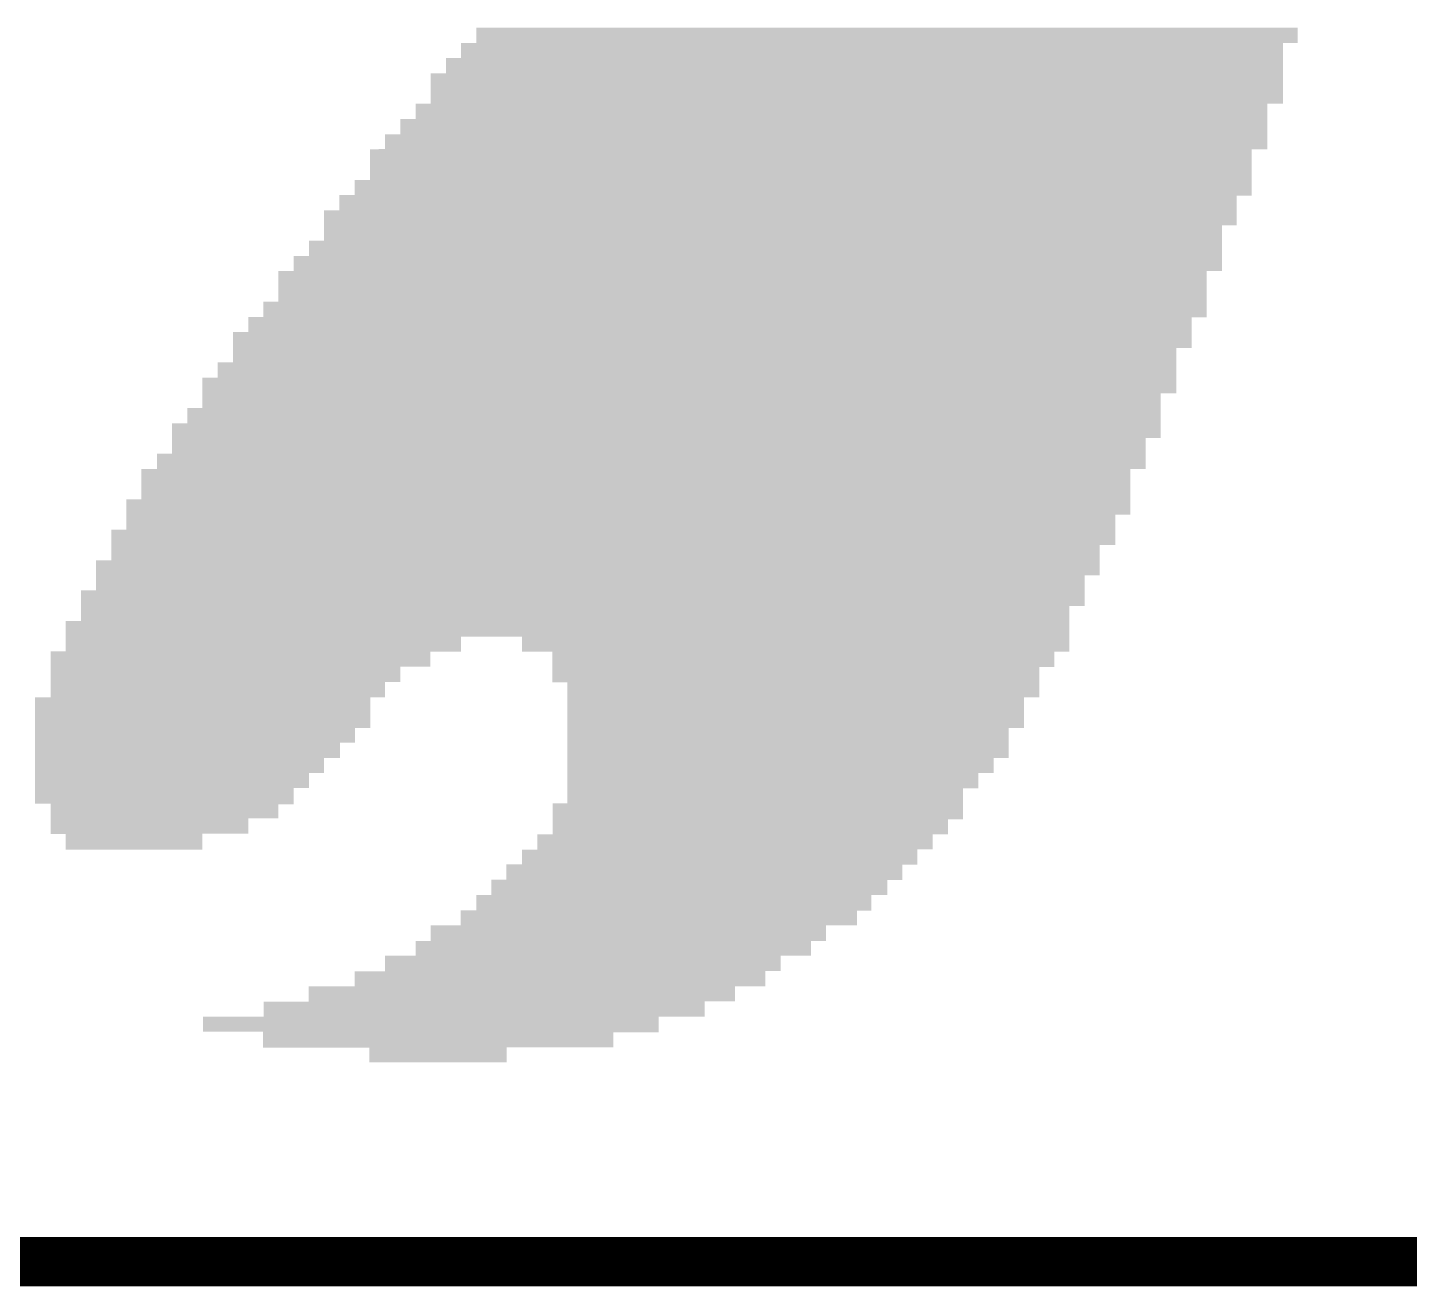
# Model space of a CAD drawing. Extents: x -8 to 142, y 0 to 126.
# Drawn here: x -1.89 to 3.71, y 115.6 to 120.71 of the extents above; entities that cross this region are included whole.
import ezdxf

# ---------------------------------------------------------------- set-up
doc = ezdxf.new("R2010")
doc.units = 0
doc.layers.add('02_ASSY1_GBR', color=6, linetype='CONTINUOUS')

msp = doc.modelspace()

# ---------------------------------------------------------------- linework, layer by layer
at = {"layer": '02_ASSY1_GBR', "const_width": 0.2}
msp.add_lwpolyline([(41.7, 125.7), (-8.3, 125.7), (-8.3, 115.7), (41.7, 115.7)], dxfattribs=at)
at = {"layer": '02_ASSY1_GBR'}
for points in [[(-0.072, 120.644148), (-0.07198, 120.705946), (3.26098, 120.644148), (3.260986, 120.705946)], [(-0.07198, 120.705946), (-0.071926, 120.706), (3.260986, 120.705946), (3.260986, 120.706)], [(-0.134, 120.583148), (-0.133982, 120.643852), (3.200994, 120.583148), (3.201, 120.643852)], [(-0.133982, 120.643852), (-0.13398, 120.643946), (3.201, 120.643852), (3.201094, 120.643946)], [(-0.13398, 120.643946), (-0.133946, 120.64398), (3.201094, 120.643946), (3.201128, 120.64398)], [(-0.133946, 120.64398), (-0.133926, 120.644), (3.201128, 120.64398), (3.260926, 120.644)], [(-0.133926, 120.644), (-0.072128, 120.64402), (3.260926, 120.644), (3.260946, 120.64402)], [(-0.072128, 120.64402), (-0.072094, 120.644054), (3.260946, 120.64402), (3.26098, 120.644054)], [(-0.072094, 120.644054), (-0.072, 120.644148), (3.26098, 120.644054), (3.26098, 120.644148)], [(-0.196, 120.521148), (-0.19598, 120.582946), (3.20099, 120.521148), (3.200994, 120.582946)], [(-0.19598, 120.582946), (-0.195926, 120.583), (3.200994, 120.582946), (3.200994, 120.583)], [(-0.195926, 120.583), (-0.134128, 120.58302), (3.200994, 120.583), (3.200994, 120.58302)], [(-0.134128, 120.58302), (-0.134, 120.583148), (3.200994, 120.58302), (3.200994, 120.583148)], [(-0.257, 120.398148), (-0.25698, 120.520946), (3.20098, 120.398148), (3.20099, 120.520946)], [(-0.25698, 120.520946), (-0.256926, 120.521), (3.20099, 120.520946), (3.20099, 120.521)], [(-0.256926, 120.521), (-0.196128, 120.52102), (3.20099, 120.521), (3.20099, 120.52102)], [(-0.196128, 120.52102), (-0.196, 120.521148), (3.20099, 120.52102), (3.20099, 120.521148)], [(-0.319, 120.335148), (-0.318982, 120.396852), (3.136992, 120.335148), (3.137, 120.396852)], [(-0.318982, 120.397054), (-0.31898, 120.397946), (3.20098, 120.397054), (3.20098, 120.397946)], [(-0.318982, 120.397), (-0.318982, 120.397054), (3.200926, 120.397), (3.20098, 120.397054)], [(-0.318982, 120.39698), (-0.318982, 120.397), (3.137128, 120.39698), (3.200926, 120.397)], [(-0.318982, 120.396852), (-0.318982, 120.39698), (3.137, 120.396852), (3.137128, 120.39698)], [(-0.31898, 120.397946), (-0.318926, 120.398), (3.20098, 120.397946), (3.20098, 120.398)], [(-0.318926, 120.398), (-0.257128, 120.39802), (3.20098, 120.398), (3.20098, 120.39802)], [(-0.257128, 120.39802), (-0.257, 120.398148), (3.20098, 120.39802), (3.20098, 120.398148)], [(-0.381, 120.273148), (-0.38098, 120.334946), (3.136986, 120.273148), (3.136992, 120.334946)], [(-0.38098, 120.334946), (-0.380926, 120.335), (3.136992, 120.334946), (3.136992, 120.335)], [(-0.380926, 120.335), (-0.319128, 120.33502), (3.136992, 120.335), (3.136992, 120.33502)], [(-0.319128, 120.33502), (-0.319, 120.335148), (3.136992, 120.33502), (3.136992, 120.335148)], [(-0.443, 120.213148), (-0.44298, 120.272946), (3.13698, 120.213148), (3.136986, 120.272946)], [(-0.44298, 120.272946), (-0.442926, 120.273), (3.136986, 120.272946), (3.136986, 120.273)], [(-0.442926, 120.273), (-0.381128, 120.27302), (3.136986, 120.273), (3.136986, 120.27302)], [(-0.381128, 120.27302), (-0.381, 120.273148), (3.136986, 120.27302), (3.136986, 120.273148)], [(-0.504, 120.088148), (-0.503982, 120.211852), (3.073986, 120.088148), (3.074, 120.211852)], [(-0.503982, 120.212054), (-0.50398, 120.212946), (3.13698, 120.212054), (3.13698, 120.212946)], [(-0.503982, 120.212), (-0.503982, 120.212054), (3.136926, 120.212), (3.13698, 120.212054)], [(-0.503982, 120.21198), (-0.503982, 120.212), (3.074128, 120.21198), (3.136926, 120.212)], [(-0.503982, 120.211852), (-0.503982, 120.21198), (3.074, 120.211852), (3.074128, 120.21198)], [(-0.50398, 120.212946), (-0.503926, 120.213), (3.13698, 120.212946), (3.13698, 120.213)], [(-0.503926, 120.213), (-0.443128, 120.21302), (3.13698, 120.213), (3.13698, 120.21302)], [(-0.443128, 120.21302), (-0.443, 120.213148), (3.13698, 120.21302), (3.13698, 120.213148)], [(-0.566, 120.027148), (-0.56598, 120.087946), (3.07398, 120.027148), (3.073986, 120.087946)], [(-0.56598, 120.087946), (-0.565926, 120.088), (3.073986, 120.087946), (3.073986, 120.088)], [(-0.565926, 120.088), (-0.504128, 120.08802), (3.073986, 120.088), (3.073986, 120.08802)], [(-0.504128, 120.08802), (-0.504, 120.088148), (3.073986, 120.08802), (3.073986, 120.088148)], [(-0.628, 119.965148), (-0.627982, 120.024852), (3.01299, 119.965148), (3.013, 120.024852)], [(-0.627982, 120.025054), (-0.62798, 120.026946), (3.07398, 120.025054), (3.07398, 120.026946)], [(-0.627982, 120.025), (-0.627982, 120.025054), (3.073926, 120.025), (3.07398, 120.025054)], [(-0.627982, 120.02498), (-0.627982, 120.025), (3.013128, 120.02498), (3.073926, 120.025)], [(-0.627982, 120.024852), (-0.627982, 120.02498), (3.013, 120.024852), (3.013128, 120.02498)], [(-0.62798, 120.026946), (-0.627926, 120.027), (3.07398, 120.026946), (3.07398, 120.027)], [(-0.627926, 120.027), (-0.566128, 120.02702), (3.07398, 120.027), (3.07398, 120.02702)], [(-0.566128, 120.02702), (-0.566, 120.027148), (3.07398, 120.02702), (3.07398, 120.027148)], [(-0.68999, 119.904054), (-0.68998, 119.964946), (3.01298, 119.904054), (3.01299, 119.964946)], [(-0.68998, 119.964946), (-0.689926, 119.965), (3.01299, 119.964946), (3.01299, 119.965)], [(-0.689926, 119.965), (-0.628128, 119.96502), (3.01299, 119.965), (3.01299, 119.96502)], [(-0.628128, 119.96502), (-0.628, 119.965148), (3.01299, 119.96502), (3.01299, 119.965148)], [(-0.69, 119.842148), (-0.68999, 119.903852), (2.952992, 119.842148), (2.953, 119.903852)], [(-0.68999, 119.904), (-0.68999, 119.904054), (3.012926, 119.904), (3.01298, 119.904054)], [(-0.68999, 119.90398), (-0.68999, 119.904), (2.953128, 119.90398), (3.012926, 119.904)], [(-0.68999, 119.903852), (-0.68999, 119.90398), (2.953, 119.903852), (2.953128, 119.90398)], [(-0.751, 119.779148), (-0.75098, 119.841946), (2.952986, 119.779148), (2.952992, 119.841946)], [(-0.75098, 119.841946), (-0.750926, 119.842), (2.952992, 119.841946), (2.952992, 119.842)], [(-0.750926, 119.842), (-0.690128, 119.84202), (2.952992, 119.842), (2.952992, 119.84202)], [(-0.690128, 119.84202), (-0.69, 119.842148), (2.952992, 119.84202), (2.952992, 119.842148)], [(-0.813, 119.719148), (-0.81298, 119.778946), (2.95298, 119.719148), (2.952986, 119.778946)], [(-0.81298, 119.778946), (-0.812926, 119.779), (2.952986, 119.778946), (2.952986, 119.779)], [(-0.812926, 119.779), (-0.751128, 119.77902), (2.952986, 119.779), (2.952986, 119.77902)], [(-0.751128, 119.77902), (-0.751, 119.779148), (2.952986, 119.77902), (2.952986, 119.779148)], [(-0.876, 119.594148), (-0.875982, 119.718852), (2.890986, 119.594148), (2.891, 119.718852)], [(-0.875982, 119.718852), (-0.87598, 119.718946), (2.891, 119.718852), (2.891094, 119.718946)], [(-0.87598, 119.718946), (-0.875946, 119.71898), (2.891094, 119.718946), (2.891128, 119.71898)], [(-0.875946, 119.71898), (-0.875926, 119.719), (2.891128, 119.71898), (2.952926, 119.719)], [(-0.875926, 119.719), (-0.813128, 119.71902), (2.952926, 119.719), (2.952946, 119.71902)], [(-0.813128, 119.71902), (-0.813094, 119.719054), (2.952946, 119.71902), (2.95298, 119.719054)], [(-0.813094, 119.719054), (-0.813, 119.719148), (2.95298, 119.719054), (2.95298, 119.719148)], [(-0.937, 119.532148), (-0.93698, 119.593946), (2.89098, 119.532148), (2.890986, 119.593946)], [(-0.93698, 119.593946), (-0.936926, 119.594), (2.890986, 119.593946), (2.890986, 119.594)], [(-0.936926, 119.594), (-0.876128, 119.59402), (2.890986, 119.594), (2.890986, 119.59402)], [(-0.876128, 119.59402), (-0.876, 119.594148), (2.890986, 119.59402), (2.890986, 119.594148)], [(-0.998, 119.471148), (-0.997982, 119.530852), (2.82999, 119.471148), (2.83, 119.530852)], [(-0.997982, 119.531054), (-0.99798, 119.531946), (2.89098, 119.531054), (2.89098, 119.531946)], [(-0.997982, 119.531), (-0.997982, 119.531054), (2.890926, 119.531), (2.89098, 119.531054)], [(-0.997982, 119.53098), (-0.997982, 119.531), (2.830128, 119.53098), (2.890926, 119.531)], [(-0.997982, 119.530852), (-0.997982, 119.53098), (2.83, 119.530852), (2.830128, 119.53098)], [(-0.99798, 119.531946), (-0.997926, 119.532), (2.89098, 119.531946), (2.89098, 119.532)], [(-0.997926, 119.532), (-0.937128, 119.53202), (2.89098, 119.532), (2.89098, 119.53202)], [(-0.937128, 119.53202), (-0.937, 119.532148), (2.89098, 119.53202), (2.89098, 119.532148)], [(-1.059992, 119.406054), (-1.05998, 119.470946), (2.82998, 119.406054), (2.82999, 119.470946)], [(-1.05998, 119.470946), (-1.059926, 119.471), (2.82999, 119.470946), (2.82999, 119.471)], [(-1.059926, 119.471), (-0.998128, 119.47102), (2.82999, 119.471), (2.82999, 119.47102)], [(-0.998128, 119.47102), (-0.998, 119.471148), (2.82999, 119.47102), (2.82999, 119.471148)], [(-1.06, 119.348148), (-1.059992, 119.405852), (2.767992, 119.348148), (2.768, 119.405852)], [(-1.059992, 119.406), (-1.059992, 119.406054), (2.829926, 119.406), (2.82998, 119.406054)], [(-1.059992, 119.40598), (-1.059992, 119.406), (2.768128, 119.40598), (2.829926, 119.406)], [(-1.059992, 119.405852), (-1.059992, 119.40598), (2.768, 119.405852), (2.768128, 119.40598)], [(-1.122, 119.286148), (-1.12198, 119.347946), (2.767986, 119.286148), (2.767992, 119.347946)], [(-1.12198, 119.347946), (-1.121926, 119.348), (2.767992, 119.347946), (2.767992, 119.348)], [(-1.121926, 119.348), (-1.060128, 119.34802), (2.767992, 119.348), (2.767992, 119.34802)], [(-1.060128, 119.34802), (-1.06, 119.348148), (2.767992, 119.34802), (2.767992, 119.348148)], [(-1.183992, 119.223054), (-1.18398, 119.285946), (2.76798, 119.223054), (2.767986, 119.285946)], [(-1.18398, 119.285946), (-1.183926, 119.286), (2.767986, 119.285946), (2.767986, 119.286)], [(-1.183926, 119.286), (-1.122128, 119.28602), (2.767986, 119.286), (2.767986, 119.28602)], [(-1.122128, 119.28602), (-1.122, 119.286148), (2.767986, 119.28602), (2.767986, 119.286148)], [(-1.184, 119.163148), (-1.183992, 119.222852), (2.704992, 119.163148), (2.705, 119.222852)], [(-1.183992, 119.223), (-1.183992, 119.223054), (2.767926, 119.223), (2.76798, 119.223054)], [(-1.183992, 119.22298), (-1.183992, 119.223), (2.705128, 119.22298), (2.767926, 119.223)], [(-1.183992, 119.222852), (-1.183992, 119.22298), (2.705, 119.222852), (2.705128, 119.22298)], [(-1.245, 119.101148), (-1.24498, 119.162946), (2.704986, 119.101148), (2.704992, 119.162946)], [(-1.24498, 119.162946), (-1.244926, 119.163), (2.704992, 119.162946), (2.704992, 119.163)], [(-1.244926, 119.163), (-1.184128, 119.16302), (2.704992, 119.163), (2.704992, 119.16302)], [(-1.184128, 119.16302), (-1.184, 119.163148), (2.704992, 119.16302), (2.704992, 119.163148)], [(-1.30699, 119.041054), (-1.30698, 119.100946), (2.70498, 119.041054), (2.704986, 119.100946)], [(-1.30698, 119.100946), (-1.306926, 119.101), (2.704986, 119.100946), (2.704986, 119.101)], [(-1.306926, 119.101), (-1.245128, 119.10102), (2.704986, 119.101), (2.704986, 119.10102)], [(-1.245128, 119.10102), (-1.245, 119.101148), (2.704986, 119.10102), (2.704986, 119.101148)], [(-1.307, 118.978148), (-1.30699, 119.040852), (2.643988, 118.978148), (2.644, 119.040852)], [(-1.30699, 119.041), (-1.30699, 119.041054), (2.704926, 119.041), (2.70498, 119.041054)], [(-1.30699, 119.04098), (-1.30699, 119.041), (2.644128, 119.04098), (2.704926, 119.041)], [(-1.30699, 119.040852), (-1.30699, 119.04098), (2.644, 119.040852), (2.644128, 119.04098)], [(-1.368, 118.916054), (-1.36798, 118.977946), (2.64398, 118.916054), (2.643988, 118.977946)], [(-1.36798, 118.977946), (-1.367926, 118.978), (2.643988, 118.977946), (2.643988, 118.978)], [(-1.367926, 118.978), (-1.307128, 118.97802), (2.643988, 118.978), (2.643988, 118.97802)], [(-1.307128, 118.97802), (-1.307, 118.978148), (2.643988, 118.97802), (2.643988, 118.978148)], [(-1.431, 118.792148), (-1.43098, 118.914946), (2.580986, 118.792148), (2.580998, 118.914946)], [(-1.43098, 118.914946), (-1.430926, 118.915), (2.580998, 118.914946), (2.580998, 118.915)], [(-1.430926, 118.915), (-1.368128, 118.91502), (2.580998, 118.915), (2.580998, 118.91502)], [(-1.368128, 118.91502), (-1.368, 118.915148), (2.580998, 118.91502), (2.580998, 118.915148)], [(-1.368, 118.916), (-1.368, 118.916054), (2.643926, 118.916), (2.64398, 118.916054)], [(-1.368, 118.91598), (-1.368, 118.916), (2.581128, 118.91598), (2.643926, 118.916)], [(-1.368, 118.915852), (-1.368, 118.91598), (2.581, 118.915852), (2.581128, 118.91598)], [(-1.368, 118.915148), (-1.368, 118.915852), (2.580998, 118.915148), (2.581, 118.915852)], [(-1.49199, 118.731054), (-1.49198, 118.791946), (2.58098, 118.731054), (2.580986, 118.791946)], [(-1.49198, 118.791946), (-1.491926, 118.792), (2.580986, 118.791946), (2.580986, 118.792)], [(-1.491926, 118.792), (-1.431128, 118.79202), (2.580986, 118.792), (2.580986, 118.79202)], [(-1.431128, 118.79202), (-1.431, 118.792148), (2.580986, 118.79202), (2.580986, 118.792148)], [(-1.492, 118.669148), (-1.49199, 118.730852), (2.51999, 118.669148), (2.52, 118.730852)], [(-1.49199, 118.731), (-1.49199, 118.731054), (2.580926, 118.731), (2.58098, 118.731054)], [(-1.49199, 118.73098), (-1.49199, 118.731), (2.520128, 118.73098), (2.580926, 118.731)], [(-1.49199, 118.730852), (-1.49199, 118.73098), (2.52, 118.730852), (2.520128, 118.73098)], [(-1.55299, 118.607054), (-1.55298, 118.668946), (2.51998, 118.607054), (2.519988, 118.668946)], [(-1.55298, 118.668946), (-1.552926, 118.669), (2.519988, 118.668946), (2.51999, 118.669)], [(-1.552926, 118.669), (-1.492128, 118.66902), (2.51999, 118.669), (2.51999, 118.66902)], [(-1.492128, 118.66902), (-1.492, 118.669148), (2.51999, 118.66902), (2.51999, 118.669148)], [(-1.553, 118.545148), (-1.552992, 118.606852), (2.456988, 118.545148), (2.457, 118.606852)], [(-1.552992, 118.607), (-1.55299, 118.607054), (2.519926, 118.607), (2.51998, 118.607054)], [(-1.552992, 118.60698), (-1.552992, 118.607), (2.457128, 118.60698), (2.519926, 118.607)], [(-1.552992, 118.606852), (-1.552992, 118.60698), (2.457, 118.606852), (2.457128, 118.60698)], [(-1.61499, 118.484054), (-1.61498, 118.544946), (2.45698, 118.484054), (2.456988, 118.544946)], [(-1.61498, 118.544946), (-1.614926, 118.545), (2.456988, 118.544946), (2.456988, 118.545)], [(-1.614926, 118.545), (-1.553128, 118.54502), (2.456988, 118.545), (2.456988, 118.54502)], [(-1.553128, 118.54502), (-1.553, 118.545148), (2.456988, 118.54502), (2.456988, 118.545148)], [(-1.615, 118.423148), (-1.614992, 118.483852), (2.39599, 118.423148), (2.396, 118.483852)], [(-1.614992, 118.484), (-1.61499, 118.484054), (2.456926, 118.484), (2.45698, 118.484054)], [(-1.614992, 118.48398), (-1.614992, 118.484), (2.396128, 118.48398), (2.456926, 118.484)], [(-1.614992, 118.483852), (-1.614992, 118.48398), (2.396, 118.483852), (2.396128, 118.48398)], [(-1.675992, 118.360054), (-1.67598, 118.422946), (2.39598, 118.360054), (2.39599, 118.422946)], [(-1.67598, 118.422946), (-1.675926, 118.423), (2.39599, 118.422946), (2.39599, 118.423)], [(-1.675926, 118.423), (-1.615128, 118.42302), (2.39599, 118.423), (2.39599, 118.42302)], [(-1.615128, 118.42302), (-1.615, 118.423148), (2.39599, 118.42302), (2.39599, 118.423148)], [(-1.676, 118.299148), (-1.675992, 118.359852), (2.333992, 118.299148), (2.334, 118.359852)], [(-1.675992, 118.36), (-1.675992, 118.360054), (2.395926, 118.36), (2.39598, 118.360054)], [(-1.675992, 118.35998), (-1.675992, 118.36), (2.334128, 118.35998), (2.395926, 118.36)], [(-1.675992, 118.359852), (-1.675992, 118.35998), (2.334, 118.359852), (2.334128, 118.35998)], [(-1.737992, 118.236), (-1.73798, 118.298946), (2.333986, 118.236), (2.333992, 118.298946)], [(-1.73798, 118.298946), (-1.737926, 118.299), (2.333992, 118.298946), (2.333992, 118.299)], [(-1.737926, 118.299), (-1.676128, 118.29902), (2.333992, 118.299), (2.333992, 118.29902)], [(-1.676128, 118.29902), (-1.676, 118.299148), (2.333992, 118.29902), (2.333992, 118.299148)], [(-1.738, 118.176148), (-1.737992, 118.235852), (-0.13402, 118.176148), (-0.134, 118.235852)], [(-1.737992, 118.23598), (-1.737992, 118.236), (-0.133872, 118.23598), (0.112852, 118.236)], [(-1.737992, 118.235852), (-1.737992, 118.23598), (-0.134, 118.235852), (-0.133872, 118.23598)], [(0.11298, 118.235872), (0.112852, 118.236), (2.333986, 118.235872), (2.333986, 118.236)], [(0.113, 118.175054), (0.11298, 118.235872), (2.33398, 118.175054), (2.333986, 118.235872)], [(-1.799988, 118.114054), (-1.799982, 118.174852), (-0.25902, 118.114054), (-0.259, 118.174852)], [(-1.799982, 118.175054), (-1.79998, 118.175946), (-0.13402, 118.175054), (-0.13402, 118.175946)], [(-1.799982, 118.175), (-1.799982, 118.175054), (-0.134074, 118.175), (-0.13402, 118.175054)], [(-1.799982, 118.17498), (-1.799982, 118.175), (-0.258872, 118.17498), (-0.134074, 118.175)], [(-1.799982, 118.174852), (-1.799982, 118.17498), (-0.259, 118.174852), (-0.258872, 118.17498)], [(-1.79998, 118.175946), (-1.799926, 118.176), (-0.13402, 118.175946), (-0.13402, 118.176)], [(-1.799926, 118.176), (-1.738128, 118.17602), (-0.13402, 118.176), (-0.13402, 118.17602)], [(-1.738128, 118.17602), (-1.738, 118.176148), (-0.13402, 118.17602), (-0.13402, 118.176148)], [(0.113, 118.175), (0.113, 118.175054), (2.333926, 118.175), (2.33398, 118.175054)], [(0.113, 118.17498), (0.113, 118.175), (2.273128, 118.17498), (2.333926, 118.175)], [(0.113, 118.174852), (0.113, 118.17498), (2.273, 118.174852), (2.273128, 118.17498)], [(0.113, 118.174074), (0.113, 118.174852), (2.272998, 118.174074), (2.273, 118.174852)], [(0.113054, 118.17402), (0.113, 118.174074), (2.272998, 118.17402), (2.272998, 118.174074)], [(0.235852, 118.174), (0.113054, 118.17402), (2.272998, 118.174), (2.272998, 118.17402)], [(0.23598, 118.173872), (0.235852, 118.174), (2.272998, 118.173872), (2.272998, 118.174)], [(0.23599, 118.113054), (0.23598, 118.173872), (2.27298, 118.113054), (2.272998, 118.173872)], [(-1.799994, 118.052054), (-1.799988, 118.113852), (-0.38002, 118.052054), (-0.38, 118.113852)], [(-1.799988, 118.114), (-1.799988, 118.114054), (-0.259074, 118.114), (-0.25902, 118.114054)], [(-1.799988, 118.11398), (-1.799988, 118.114), (-0.379872, 118.11398), (-0.259074, 118.114)], [(-1.799988, 118.113852), (-1.799988, 118.11398), (-0.38, 118.113852), (-0.379872, 118.11398)], [(0.23599, 118.113), (0.23599, 118.113054), (2.272926, 118.113), (2.27298, 118.113054)], [(0.23599, 118.11298), (0.23599, 118.113), (2.212128, 118.11298), (2.272926, 118.113)], [(0.23599, 118.112852), (0.23599, 118.11298), (2.212, 118.112852), (2.212128, 118.11298)], [(0.236, 118.050074), (0.23599, 118.112852), (2.211988, 118.050074), (2.212, 118.112852)], [(-1.8, 117.990148), (-1.799994, 118.051852), (-0.44302, 117.990148), (-0.443, 118.051852)], [(-1.799994, 118.052), (-1.799994, 118.052054), (-0.380074, 118.052), (-0.38002, 118.052054)], [(-1.799994, 118.05198), (-1.799994, 118.052), (-0.442872, 118.05198), (-0.380074, 118.052)], [(-1.799994, 118.051852), (-1.799994, 118.05198), (-0.443, 118.051852), (-0.442872, 118.05198)], [(0.236054, 118.05002), (0.236, 118.050074), (2.211988, 118.05002), (2.211988, 118.050074)], [(0.296852, 118.05), (0.236054, 118.05002), (2.211988, 118.05), (2.211988, 118.05002)], [(0.29698, 118.049872), (0.296852, 118.05), (2.211988, 118.049872), (2.211988, 118.05)], [(0.296984, 117.989054), (0.29698, 118.049872), (2.21198, 117.989054), (2.211988, 118.049872)], [(-1.862986, 117.865054), (-1.862982, 117.988852), (-0.50302, 117.865054), (-0.503, 117.988852)], [(-1.862982, 117.989054), (-1.86298, 117.989946), (-0.44302, 117.989054), (-0.44302, 117.989946)], [(-1.862982, 117.989), (-1.862982, 117.989054), (-0.443074, 117.989), (-0.44302, 117.989054)], [(-1.862982, 117.98898), (-1.862982, 117.989), (-0.502872, 117.98898), (-0.443074, 117.989)], [(-1.862982, 117.988852), (-1.862982, 117.98898), (-0.503, 117.988852), (-0.502872, 117.98898)], [(-1.86298, 117.989946), (-1.862926, 117.99), (-0.44302, 117.989946), (-0.44302, 117.99)], [(-1.862926, 117.99), (-1.800128, 117.99002), (-0.44302, 117.99), (-0.44302, 117.99002)], [(-1.800128, 117.99002), (-1.8, 117.990148), (-0.44302, 117.99002), (-0.44302, 117.990148)], [(0.296984, 117.989), (0.296984, 117.989054), (2.211926, 117.989), (2.21198, 117.989054)], [(0.296984, 117.98898), (0.296984, 117.989), (2.150128, 117.98898), (2.211926, 117.989)], [(0.296984, 117.988852), (0.296984, 117.98898), (2.15, 117.988852), (2.150128, 117.98898)], [(0.296988, 117.865054), (0.296984, 117.988852), (2.14998, 117.865054), (2.15, 117.988852)], [(-1.86299, 117.805054), (-1.862986, 117.864852), (-0.56502, 117.805054), (-0.565, 117.864852)], [(-1.862986, 117.865), (-1.862986, 117.865054), (-0.503074, 117.865), (-0.50302, 117.865054)], [(-1.862986, 117.86498), (-1.862986, 117.865), (-0.564872, 117.86498), (-0.503074, 117.865)], [(-1.862986, 117.864852), (-1.862986, 117.86498), (-0.565, 117.864852), (-0.564872, 117.86498)], [(0.296988, 117.865), (0.296988, 117.865054), (2.149926, 117.865), (2.14998, 117.865054)], [(0.296988, 117.86498), (0.296988, 117.865), (2.088128, 117.86498), (2.149926, 117.865)], [(0.296988, 117.864852), (0.296988, 117.86498), (2.088, 117.864852), (2.088128, 117.86498)], [(0.296994, 117.743054), (0.296988, 117.864852), (2.08798, 117.743054), (2.088, 117.864852)], [(-1.862992, 117.743054), (-1.86299, 117.804852), (-0.62602, 117.743054), (-0.626, 117.804852)], [(-1.86299, 117.805), (-1.86299, 117.805054), (-0.565074, 117.805), (-0.56502, 117.805054)], [(-1.86299, 117.80498), (-1.86299, 117.805), (-0.625872, 117.80498), (-0.565074, 117.805)], [(-1.86299, 117.804852), (-1.86299, 117.80498), (-0.626, 117.804852), (-0.625872, 117.80498)], [(-1.862996, 117.682054), (-1.862992, 117.742852), (-0.69002, 117.682054), (-0.69, 117.742852)], [(-1.862992, 117.743), (-1.862992, 117.743054), (-0.626074, 117.743), (-0.62602, 117.743054)], [(-1.862992, 117.74298), (-1.862992, 117.743), (-0.689872, 117.74298), (-0.626074, 117.743)], [(-1.862992, 117.742852), (-1.862992, 117.74298), (-0.69, 117.742852), (-0.689872, 117.74298)], [(0.296994, 117.743), (0.296994, 117.743054), (2.087926, 117.743), (2.08798, 117.743054)], [(0.296994, 117.74298), (0.296994, 117.743), (2.027128, 117.74298), (2.087926, 117.743)], [(0.296994, 117.742852), (0.296994, 117.74298), (2.027, 117.742852), (2.027128, 117.74298)], [(0.296996, 117.682054), (0.296994, 117.742852), (2.02698, 117.682054), (2.027, 117.742852)], [(-1.862998, 117.622054), (-1.862996, 117.681852), (-0.75102, 117.622054), (-0.751, 117.681852)], [(-1.862996, 117.682), (-1.862996, 117.682054), (-0.690074, 117.682), (-0.69002, 117.682054)], [(-1.862996, 117.68198), (-1.862996, 117.682), (-0.750872, 117.68198), (-0.690074, 117.682)], [(-1.862996, 117.681852), (-1.862996, 117.68198), (-0.751, 117.681852), (-0.750872, 117.68198)], [(0.296996, 117.682), (0.296996, 117.682054), (2.026926, 117.682), (2.02698, 117.682054)], [(0.296996, 117.68198), (0.296996, 117.682), (1.965128, 117.68198), (2.026926, 117.682)], [(0.296996, 117.681852), (0.296996, 117.68198), (1.965, 117.681852), (1.965128, 117.68198)], [(0.296998, 117.620054), (0.296996, 117.681852), (1.96498, 117.620054), (1.965, 117.681852)], [(-1.863, 117.558074), (-1.862998, 117.621852), (-0.81302, 117.558074), (-0.813, 117.621852)], [(-1.862998, 117.622), (-1.862998, 117.622054), (-0.751074, 117.622), (-0.75102, 117.622054)], [(-1.862998, 117.62198), (-1.862998, 117.622), (-0.812872, 117.62198), (-0.751074, 117.622)], [(-1.862998, 117.621852), (-1.862998, 117.62198), (-0.813, 117.621852), (-0.812872, 117.62198)], [(0.296998, 117.62), (0.296998, 117.620054), (1.964926, 117.62), (1.96498, 117.620054)], [(0.296998, 117.61998), (0.296998, 117.62), (1.903128, 117.61998), (1.964926, 117.62)], [(0.296998, 117.619852), (0.296998, 117.61998), (1.903, 117.619852), (1.903128, 117.61998)], [(0.297, 117.559148), (0.296998, 117.619852), (1.90299, 117.559148), (1.903, 117.619852)], [(-1.862946, 117.55802), (-1.863, 117.558074), (-0.81302, 117.55802), (-0.81302, 117.558074)], [(-1.800148, 117.558), (-1.862946, 117.55802), (-0.81302, 117.558), (-0.81302, 117.55802)], [(-1.80002, 117.557872), (-1.800148, 117.558), (-0.81302, 117.557872), (-0.81302, 117.558)], [(-1.800018, 117.556054), (-1.80002, 117.557872), (-0.81302, 117.556054), (-0.81302, 117.557872)], [(-1.800018, 117.556), (-1.800018, 117.556054), (-0.813074, 117.556), (-0.81302, 117.556054)], [(-1.800018, 117.55598), (-1.800018, 117.556), (-0.874872, 117.55598), (-0.813074, 117.556)], [(-1.800018, 117.555852), (-1.800018, 117.55598), (-0.875, 117.555852), (-0.874872, 117.55598)], [(-1.80001, 117.498054), (-1.800018, 117.555852), (-0.87502, 117.498054), (-0.875, 117.555852)], [(0.237008, 117.495054), (0.23702, 117.558946), (1.90298, 117.495054), (1.90299, 117.558946)], [(0.23702, 117.558946), (0.237074, 117.559), (1.90299, 117.558946), (1.90299, 117.559)], [(0.237074, 117.559), (0.296872, 117.55902), (1.90299, 117.559), (1.90299, 117.55902)], [(0.296872, 117.55902), (0.297, 117.559148), (1.90299, 117.55902), (1.90299, 117.559148)], [(-1.80001, 117.498), (-1.80001, 117.498054), (-0.875074, 117.498), (-0.87502, 117.498054)], [(-1.80001, 117.49798), (-1.80001, 117.498), (-0.996872, 117.49798), (-0.875074, 117.498)], [(-1.80001, 117.497852), (-1.80001, 117.49798), (-0.997, 117.497852), (-0.996872, 117.49798)], [(-1.8, 117.436054), (-1.80001, 117.497852), (-0.99702, 117.436054), (-0.997, 117.497852)], [(0.237, 117.434148), (0.237008, 117.494852), (1.84198, 117.434148), (1.842, 117.494852)], [(0.237008, 117.495), (0.237008, 117.495054), (1.902926, 117.495), (1.90298, 117.495054)], [(0.237008, 117.49498), (0.237008, 117.495), (1.842128, 117.49498), (1.902926, 117.495)], [(0.237008, 117.494852), (0.237008, 117.49498), (1.842, 117.494852), (1.842128, 117.49498)], [(-1.8, 117.436), (-1.8, 117.436054), (-0.997074, 117.436), (-0.99702, 117.436054)], [(-1.8, 117.43598), (-1.8, 117.436), (-1.183872, 117.43598), (-0.997074, 117.436)], [(-1.8, 117.435852), (-1.8, 117.43598), (-1.184, 117.435852), (-1.183872, 117.43598)], [(-1.8, 117.435074), (-1.8, 117.435852), (-1.184002, 117.435074), (-1.184, 117.435852)], [(-1.799946, 117.43502), (-1.8, 117.435074), (-1.184002, 117.43502), (-1.184002, 117.435074)], [(-1.738148, 117.435), (-1.799946, 117.43502), (-1.184002, 117.435), (-1.184002, 117.43502)], [(-1.73802, 117.434872), (-1.738148, 117.435), (-1.184002, 117.434872), (-1.184002, 117.435)], [(-1.738, 117.372074), (-1.73802, 117.434872), (-1.18402, 117.372074), (-1.184002, 117.434872)], [(0.175, 117.373054), (0.175018, 117.432852), (1.77898, 117.373054), (1.779, 117.432852)], [(0.175018, 117.433054), (0.17502, 117.433946), (1.84198, 117.433054), (1.84198, 117.433946)], [(0.175018, 117.433), (0.175018, 117.433054), (1.841926, 117.433), (1.84198, 117.433054)], [(0.175018, 117.43298), (0.175018, 117.433), (1.779128, 117.43298), (1.841926, 117.433)], [(0.175018, 117.432852), (0.175018, 117.43298), (1.779, 117.432852), (1.779128, 117.43298)], [(0.17502, 117.433946), (0.175074, 117.434), (1.84198, 117.433946), (1.84198, 117.434)], [(0.175074, 117.434), (0.236872, 117.43402), (1.84198, 117.434), (1.84198, 117.43402)], [(0.236872, 117.43402), (0.237, 117.434148), (1.84198, 117.43402), (1.84198, 117.434148)], [(-1.73798, 117.372054), (-1.738, 117.372074), (-1.18402, 117.372054), (-1.18402, 117.372074)], [(-1.737946, 117.37202), (-1.73798, 117.372054), (-1.184054, 117.37202), (-1.18402, 117.372054)], [(-1.184074, 117.372), (-1.737946, 117.37202), (-1.184074, 117.372), (-1.184054, 117.37202)], [(0.113, 117.312148), (0.11302, 117.371946), (1.71698, 117.312148), (1.716998, 117.371946)], [(0.11302, 117.371946), (0.113074, 117.372), (1.716998, 117.371946), (1.716998, 117.372)], [(0.113074, 117.372), (0.174872, 117.37202), (1.716998, 117.372), (1.716998, 117.37202)], [(0.174872, 117.37202), (0.175, 117.372148), (1.716998, 117.37202), (1.716998, 117.372148)], [(0.175, 117.373), (0.175, 117.373054), (1.778926, 117.373), (1.77898, 117.373054)], [(0.175, 117.37298), (0.175, 117.373), (1.717128, 117.37298), (1.778926, 117.373)], [(0.175, 117.372852), (0.175, 117.37298), (1.717, 117.372852), (1.717128, 117.37298)], [(0.175, 117.372148), (0.175, 117.372852), (1.716998, 117.372148), (1.717, 117.372852)], [(0.05, 117.250148), (0.050018, 117.310852), (1.65698, 117.250148), (1.657, 117.310852)], [(0.050018, 117.311054), (0.05002, 117.311946), (1.71698, 117.311054), (1.71698, 117.311946)], [(0.050018, 117.311), (0.050018, 117.311054), (1.716926, 117.311), (1.71698, 117.311054)], [(0.050018, 117.31098), (0.050018, 117.311), (1.657128, 117.31098), (1.716926, 117.311)], [(0.050018, 117.310852), (0.050018, 117.31098), (1.657, 117.310852), (1.657128, 117.31098)], [(0.05002, 117.311946), (0.050074, 117.312), (1.71698, 117.311946), (1.71698, 117.312)], [(0.050074, 117.312), (0.112872, 117.31202), (1.71698, 117.312), (1.71698, 117.31202)], [(0.112872, 117.31202), (0.113, 117.312148), (1.71698, 117.31202), (1.71698, 117.312148)], [(-0.012, 117.187148), (-0.011982, 117.247852), (1.59498, 117.187148), (1.595, 117.247852)], [(-0.011982, 117.248054), (-0.01198, 117.249946), (1.65698, 117.248054), (1.65698, 117.249946)], [(-0.011982, 117.248), (-0.011982, 117.248054), (1.656926, 117.248), (1.65698, 117.248054)], [(-0.011982, 117.24798), (-0.011982, 117.248), (1.595128, 117.24798), (1.656926, 117.248)], [(-0.011982, 117.247852), (-0.011982, 117.24798), (1.595, 117.247852), (1.595128, 117.24798)], [(-0.01198, 117.249946), (-0.011926, 117.25), (1.65698, 117.249946), (1.65698, 117.25)], [(-0.011926, 117.25), (0.049872, 117.25002), (1.65698, 117.25), (1.65698, 117.25002)], [(0.049872, 117.25002), (0.05, 117.250148), (1.65698, 117.25002), (1.65698, 117.250148)], [(-0.072, 117.125148), (-0.071982, 117.186852), (1.53098, 117.125148), (1.531, 117.186852)], [(-0.071982, 117.186852), (-0.07198, 117.186946), (1.531, 117.186852), (1.531094, 117.186946)], [(-0.07198, 117.186946), (-0.071946, 117.18698), (1.531094, 117.186946), (1.531128, 117.18698)], [(-0.071946, 117.18698), (-0.071926, 117.187), (1.531128, 117.18698), (1.594926, 117.187)], [(-0.071926, 117.187), (-0.012128, 117.18702), (1.594926, 117.187), (1.594946, 117.18702)], [(-0.012128, 117.18702), (-0.012094, 117.187054), (1.594946, 117.18702), (1.59498, 117.187054)], [(-0.012094, 117.187054), (-0.012, 117.187148), (1.59498, 117.187054), (1.59498, 117.187148)], [(-0.136, 117.065054), (-0.135982, 117.123852), (1.47198, 117.065054), (1.472, 117.123852)], [(-0.135982, 117.124054), (-0.13598, 117.124946), (1.53098, 117.124054), (1.53098, 117.124946)], [(-0.135982, 117.124), (-0.135982, 117.124054), (1.530926, 117.124), (1.53098, 117.124054)], [(-0.135982, 117.12398), (-0.135982, 117.124), (1.472128, 117.12398), (1.530926, 117.124)], [(-0.135982, 117.123852), (-0.135982, 117.12398), (1.472, 117.123852), (1.472128, 117.12398)], [(-0.13598, 117.124946), (-0.135926, 117.125), (1.53098, 117.124946), (1.53098, 117.125)], [(-0.135926, 117.125), (-0.072128, 117.12502), (1.53098, 117.125), (1.53098, 117.12502)], [(-0.072128, 117.12502), (-0.072, 117.125148), (1.53098, 117.12502), (1.53098, 117.125148)], [(-0.258, 117.001148), (-0.25798, 117.063946), (1.34698, 117.001148), (1.346998, 117.063946)], [(-0.25798, 117.063946), (-0.257926, 117.064), (1.346998, 117.063946), (1.346998, 117.064)], [(-0.257926, 117.064), (-0.136128, 117.06402), (1.346998, 117.064), (1.346998, 117.06402)], [(-0.136128, 117.06402), (-0.136, 117.064148), (1.346998, 117.06402), (1.346998, 117.064148)], [(-0.136, 117.065), (-0.136, 117.065054), (1.471926, 117.065), (1.47198, 117.065054)], [(-0.136, 117.06498), (-0.136, 117.065), (1.347128, 117.06498), (1.471926, 117.065)], [(-0.136, 117.064852), (-0.136, 117.06498), (1.347, 117.064852), (1.347128, 117.06498)], [(-0.136, 117.064148), (-0.136, 117.064852), (1.346998, 117.064148), (1.347, 117.064852)], [(-0.319, 116.942054), (-0.318982, 117.000852), (1.28598, 116.942054), (1.286, 117.000852)], [(-0.318982, 117.000852), (-0.31898, 117.000946), (1.286, 117.000852), (1.286094, 117.000946)], [(-0.31898, 117.000946), (-0.318946, 117.00098), (1.286094, 117.000946), (1.286128, 117.00098)], [(-0.318946, 117.00098), (-0.318926, 117.001), (1.286128, 117.00098), (1.346926, 117.001)], [(-0.318926, 117.001), (-0.258128, 117.00102), (1.346926, 117.001), (1.346946, 117.00102)], [(-0.258128, 117.00102), (-0.258094, 117.001054), (1.346946, 117.00102), (1.34698, 117.001054)], [(-0.258094, 117.001054), (-0.258, 117.001148), (1.34698, 117.001054), (1.34698, 117.001148)], [(-0.443, 116.879054), (-0.44298, 116.940946), (1.16198, 116.879054), (1.161998, 116.940946)], [(-0.44298, 116.940946), (-0.442926, 116.941), (1.161998, 116.940946), (1.161998, 116.941)], [(-0.442926, 116.941), (-0.319128, 116.94102), (1.161998, 116.941), (1.161998, 116.94102)], [(-0.319128, 116.94102), (-0.319, 116.941148), (1.161998, 116.94102), (1.161998, 116.941148)], [(-0.319, 116.942), (-0.319, 116.942054), (1.285926, 116.942), (1.28598, 116.942054)], [(-0.319, 116.94198), (-0.319, 116.942), (1.162128, 116.94198), (1.285926, 116.942)], [(-0.319, 116.941852), (-0.319, 116.94198), (1.162, 116.941852), (1.162128, 116.94198)], [(-0.319, 116.941148), (-0.319, 116.941852), (1.161998, 116.941148), (1.162, 116.941852)], [(-0.566, 116.817148), (-0.56598, 116.877946), (1.10098, 116.817148), (1.100998, 116.877946)], [(-0.56598, 116.877946), (-0.565926, 116.878), (1.100998, 116.877946), (1.100998, 116.878)], [(-0.565926, 116.878), (-0.443128, 116.87802), (1.100998, 116.878), (1.100998, 116.87802)], [(-0.443128, 116.87802), (-0.443, 116.878148), (1.100998, 116.87802), (1.100998, 116.878148)], [(-0.443, 116.879), (-0.443, 116.879054), (1.161926, 116.879), (1.16198, 116.879054)], [(-0.443, 116.87898), (-0.443, 116.879), (1.101128, 116.87898), (1.161926, 116.879)], [(-0.443, 116.878852), (-0.443, 116.87898), (1.101, 116.878852), (1.101128, 116.87898)], [(-0.443, 116.878148), (-0.443, 116.878852), (1.100998, 116.878148), (1.101, 116.878852)], [(-0.752, 116.756054), (-0.751982, 116.816852), (0.97798, 116.756054), (0.978, 116.816852)], [(-0.751982, 116.816852), (-0.75198, 116.816946), (0.978, 116.816852), (0.978094, 116.816946)], [(-0.75198, 116.816946), (-0.751946, 116.81698), (0.978094, 116.816946), (0.978128, 116.81698)], [(-0.751946, 116.81698), (-0.751926, 116.817), (0.978128, 116.81698), (1.100926, 116.817)], [(-0.751926, 116.817), (-0.566128, 116.81702), (1.100926, 116.817), (1.100946, 116.81702)], [(-0.566128, 116.81702), (-0.566094, 116.817054), (1.100946, 116.81702), (1.10098, 116.817054)], [(-0.566094, 116.817054), (-0.566, 116.817148), (1.10098, 116.817054), (1.10098, 116.817148)], [(-0.935, 116.694148), (-0.93498, 116.754946), (0.85398, 116.694148), (0.853998, 116.754946)], [(-0.93498, 116.754946), (-0.934926, 116.755), (0.853998, 116.754946), (0.853998, 116.755)], [(-0.934926, 116.755), (-0.752128, 116.75502), (0.853998, 116.755), (0.853998, 116.75502)], [(-0.752128, 116.75502), (-0.752, 116.755148), (0.853998, 116.75502), (0.853998, 116.755148)], [(-0.752, 116.756), (-0.752, 116.756054), (0.977926, 116.756), (0.97798, 116.756054)], [(-0.752, 116.75598), (-0.752, 116.756), (0.854128, 116.75598), (0.977926, 116.756)], [(-0.752, 116.755852), (-0.752, 116.75598), (0.854, 116.755852), (0.854128, 116.75598)], [(-0.752, 116.755148), (-0.752, 116.755852), (0.853998, 116.755148), (0.854, 116.755852)], [(-1.182, 116.633074), (-1.181982, 116.693852), (0.66698, 116.633074), (0.667, 116.693852)], [(-1.181982, 116.693852), (-1.18198, 116.693946), (0.667, 116.693852), (0.667094, 116.693946)], [(-1.18198, 116.693946), (-1.181946, 116.69398), (0.667094, 116.693946), (0.667128, 116.69398)], [(-1.181946, 116.69398), (-1.181926, 116.694), (0.667128, 116.69398), (0.853926, 116.694)], [(-1.181926, 116.694), (-0.935128, 116.69402), (0.853926, 116.694), (0.853946, 116.69402)], [(-0.935128, 116.69402), (-0.935094, 116.694054), (0.853946, 116.69402), (0.85398, 116.694054)], [(-0.935094, 116.694054), (-0.935, 116.694148), (0.85398, 116.694054), (0.85398, 116.694148)], [(-1.181946, 116.63302), (-1.182, 116.633074), (0.66698, 116.63302), (0.66698, 116.633074)], [(-0.938148, 116.633), (-1.181946, 116.63302), (0.66698, 116.633), (0.66698, 116.63302)], [(-0.93802, 116.632872), (-0.938148, 116.633), (0.66698, 116.632872), (0.66698, 116.633)], [(-0.938018, 116.631054), (-0.93802, 116.632872), (0.66698, 116.631054), (0.66698, 116.632872)], [(-0.938018, 116.631), (-0.938018, 116.631054), (0.666926, 116.631), (0.66698, 116.631054)], [(-0.938018, 116.63098), (-0.938018, 116.631), (0.484128, 116.63098), (0.666926, 116.631)], [(-0.938018, 116.630852), (-0.938018, 116.63098), (0.484, 116.630852), (0.484128, 116.63098)], [(-0.938, 116.569054), (-0.938018, 116.630852), (0.48398, 116.569054), (0.484, 116.630852)], [(-0.938, 116.569), (-0.938, 116.569054), (0.483926, 116.569), (0.48398, 116.569054)], [(-0.938, 116.56898), (-0.938, 116.569), (0.051128, 116.56898), (0.483926, 116.569)], [(-0.938, 116.568852), (-0.938, 116.56898), (0.051, 116.568852), (0.051128, 116.56898)], [(-0.938, 116.568074), (-0.938, 116.568852), (0.050998, 116.568074), (0.051, 116.568852)], [(-0.937946, 116.56802), (-0.938, 116.568074), (0.050998, 116.56802), (0.050998, 116.568074)], [(-0.506148, 116.568), (-0.937946, 116.56802), (0.050998, 116.568), (0.050998, 116.56802)], [(-0.50602, 116.567872), (-0.506148, 116.568), (0.050998, 116.567872), (0.050998, 116.568)], [(-0.506, 116.509074), (-0.50602, 116.567872), (0.05098, 116.509074), (0.050998, 116.567872)], [(-0.50598, 116.509054), (-0.506, 116.509074), (0.05098, 116.509054), (0.05098, 116.509074)], [(-0.505946, 116.50902), (-0.50598, 116.509054), (0.050946, 116.50902), (0.05098, 116.509054)], [(0.050926, 116.509), (-0.505946, 116.50902), (0.050926, 116.509), (0.050946, 116.50902)]]:
    msp.add_solid(points, dxfattribs=at)

doc.saveas('drawing.dxf')
